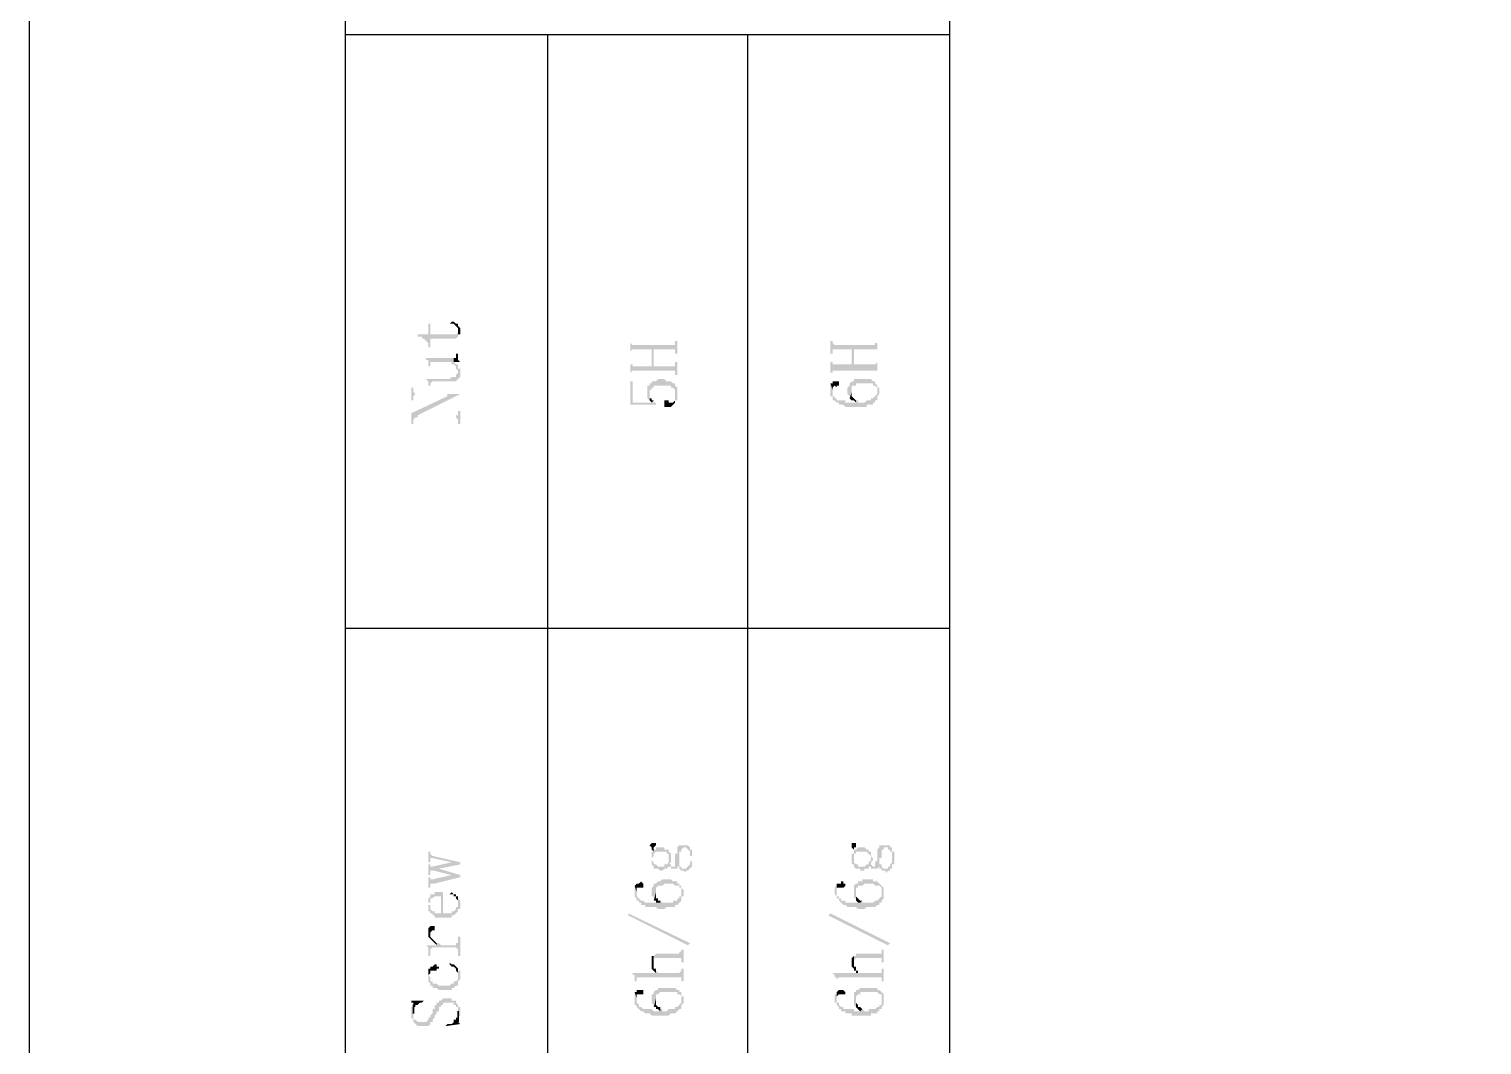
# Model space of a CAD drawing. Header units: millimetres. Extents: x 1448 to 2566, y 1057 to 1416.
# Drawn here: x 2146.13 to 2176.94, y 1282.4 to 1303.94 of the extents above; entities that cross this region are included whole.
import ezdxf

# ---------------------------------------------------------------- set-up
doc = ezdxf.new("R2010")
doc.units = ezdxf.units.MM

msp = doc.modelspace()

# ---------------------------------------------------------------- hatches: boundary and pattern name
at = {"transparency": 33554559}
for points in [[(2154.36896, 1297.46526), (2154.36896, 1297.42012), (2154.45922, 1297.42012), (2154.45922, 1297.37499), (2154.50436, 1297.37499), (2154.54949, 1297.32986), (2154.54949, 1297.32986), (2154.59462, 1297.28473), (2154.59462, 1297.19446), (2154.63975, 1297.19446), (2154.63975, 1297.37499), (2155.18134, 1297.37499), (2155.22647, 1297.42012), (2155.22647, 1297.55552), (2155.22647, 1297.51039), (2155.22647, 1297.51039), (2155.18134, 1297.46526), (2154.63975, 1297.46526), (2154.63975, 1297.69092), (2154.59462, 1297.69092), (2154.59462, 1297.46526)], [(2155.04594, 1297.69092), (2155.13621, 1297.69092), (2155.18134, 1297.64579), (2155.18134, 1297.64579), (2155.22647, 1297.60065), (2155.22647, 1297.42012), (2155.22647, 1297.46526), (2155.2716, 1297.46526), (2155.2716, 1297.55552), (2155.2716, 1297.60065), (2155.22647, 1297.64579), (2155.22647, 1297.69092), (2155.18134, 1297.69092), (2155.13621, 1297.73605), (2155.09107, 1297.73605)], [(2158.88218, 1297.32986), (2158.88218, 1297.05907), (2158.88218, 1297.1042), (2158.88218, 1297.1042), (2158.92731, 1297.14933), (2159.3335, 1297.14933), (2159.3335, 1296.78827), (2159.37863, 1297.14933), (2159.82995, 1297.14933), (2159.82995, 1297.1042), (2159.82995, 1297.05907), (2159.87508, 1297.05907), (2159.87508, 1297.32986), (2159.82995, 1297.32986), (2159.82995, 1297.28473), (2159.82995, 1297.2396), (2158.92731, 1297.2396), (2158.88218, 1297.28473)], [(2163.1246, 1297.32986), (2163.1246, 1297.05907), (2163.16973, 1297.05907), (2163.16973, 1297.14933), (2163.57592, 1297.14933), (2163.57592, 1296.83341), (2163.62105, 1297.14933), (2164.11751, 1297.14933), (2164.11751, 1297.05907), (2164.11751, 1297.32986), (2164.11751, 1297.28473), (2164.07238, 1297.28473), (2164.07238, 1297.2396), (2163.21486, 1297.2396), (2163.16973, 1297.28473), (2163.16973, 1297.32986), (2163.16973, 1297.32986)], [(2155.13621, 1296.9688), (2155.13621, 1296.87854), (2155.2716, 1296.87854), (2155.22647, 1296.92367), (2155.22647, 1296.9688), (2155.22647, 1297.05907), (2155.18134, 1297.05907), (2155.18134, 1297.01393), (2155.18134, 1296.9688), (2155.18134, 1296.9688)], [(2158.88218, 1296.87854), (2158.88218, 1296.60775), (2158.88218, 1296.65288), (2158.88218, 1296.65288), (2158.92731, 1296.69801), (2159.82995, 1296.69801), (2159.82995, 1296.60775), (2159.87508, 1296.60775), (2159.87508, 1296.87854), (2159.82995, 1296.87854), (2159.82995, 1296.83341), (2159.82995, 1296.78827), (2159.37863, 1296.78827), (2159.37863, 1297.14933), (2159.3335, 1296.78827), (2158.92731, 1296.78827), (2158.92731, 1296.83341), (2158.88218, 1296.83341), (2158.88218, 1296.87854)], [(2163.1246, 1296.87854), (2163.1246, 1296.65288), (2163.16973, 1296.65288), (2163.16973, 1296.69801), (2164.11751, 1296.69801), (2164.11751, 1296.65288), (2164.11751, 1296.87854), (2164.11751, 1296.87854), (2164.07238, 1296.83341), (2163.62105, 1296.83341), (2163.62105, 1297.14933), (2163.57592, 1296.83341), (2163.16973, 1296.83341), (2163.16973, 1296.87854), (2163.16973, 1296.87854)], [(2154.54949, 1296.9688), (2154.54949, 1296.92367), (2154.59462, 1296.92367), (2154.59462, 1296.87854), (2154.59462, 1296.78827), (2154.63975, 1296.78827), (2154.63975, 1296.83341), (2154.63975, 1296.87854), (2155.09107, 1296.87854), (2155.09107, 1296.83341), (2155.13621, 1296.83341), (2155.18134, 1296.78827), (2155.18134, 1296.74314), (2155.18134, 1296.74314), (2155.22647, 1296.69801), (2155.22647, 1296.65288), (2155.22647, 1296.83341), (2155.18134, 1296.83341), (2155.13621, 1296.87854), (2155.13621, 1296.9688)], [(2154.54949, 1296.51748), (2154.54949, 1296.51748), (2154.59462, 1296.47235), (2154.59462, 1296.42722), (2154.59462, 1296.38208), (2154.63975, 1296.38208), (2154.63975, 1296.42722), (2154.63975, 1296.42722), (2154.68488, 1296.47235), (2155.18134, 1296.47235), (2155.22647, 1296.51748), (2155.22647, 1296.51748), (2155.2716, 1296.56261), (2155.2716, 1296.65288), (2155.2716, 1296.74314), (2155.22647, 1296.74314), (2155.22647, 1296.78827), (2155.22647, 1296.83341), (2155.22647, 1296.65288), (2155.22647, 1296.65288), (2155.18134, 1296.60775), (2155.18134, 1296.56261), (2155.09107, 1296.56261), (2155.04594, 1296.51748)], [(2158.88218, 1296.47235), (2158.88218, 1295.97589), (2159.42376, 1295.97589), (2159.42376, 1296.02103), (2159.37863, 1296.02103), (2159.37863, 1296.06616), (2159.3335, 1296.02103), (2158.92731, 1296.02103), (2158.92731, 1296.47235)], [(2159.24323, 1296.24669), (2159.24323, 1296.20156), (2159.24323, 1296.11129), (2159.24323, 1296.11129), (2159.28837, 1296.06616), (2159.28837, 1296.24669), (2159.28837, 1296.29182), (2159.3335, 1296.29182), (2159.3335, 1296.33695), (2159.37863, 1296.33695), (2159.37863, 1296.38208), (2159.73969, 1296.38208), (2159.73969, 1296.33695), (2159.78482, 1296.33695), (2159.82995, 1296.29182), (2159.82995, 1296.24669), (2159.82995, 1296.06616), (2159.87508, 1296.06616), (2159.87508, 1296.15642), (2159.87508, 1296.24669), (2159.87508, 1296.33695), (2159.87508, 1296.33695), (2159.82995, 1296.38208), (2159.82995, 1296.42722), (2159.78482, 1296.42722), (2159.73969, 1296.47235), (2159.64942, 1296.47235), (2159.60429, 1296.51748), (2159.46889, 1296.51748), (2159.42376, 1296.47235), (2159.3335, 1296.47235), (2159.3335, 1296.42722), (2159.28837, 1296.42722), (2159.28837, 1296.38208), (2159.24323, 1296.38208), (2159.24323, 1296.29182), (2159.24323, 1296.29182)], [(2163.1246, 1296.42722), (2163.16973, 1296.29182), (2163.16973, 1296.33695), (2163.16973, 1296.33695), (2163.21486, 1296.38208), (2163.21486, 1296.38208), (2163.26, 1296.33695), (2163.26, 1296.38208), (2163.30513, 1296.38208), (2163.30513, 1296.42722), (2163.30513, 1296.47235), (2163.16973, 1296.47235), (2163.16973, 1296.42722)], [(2163.1246, 1296.29182), (2163.1246, 1296.20156), (2163.1246, 1296.15642), (2163.16973, 1296.15642), (2163.16973, 1296.06616), (2163.21486, 1296.06616), (2163.26, 1296.02103), (2163.30513, 1296.02103), (2163.30513, 1295.97589), (2163.39539, 1295.97589), (2163.44053, 1295.93076), (2163.89185, 1295.93076), (2163.89185, 1295.97589), (2164.02724, 1295.97589), (2164.02724, 1296.02103), (2164.07238, 1296.02103), (2164.07238, 1296.06616), (2164.11751, 1296.06616), (2164.11751, 1296.24669), (2164.11751, 1296.20156), (2164.11751, 1296.20156), (2164.07238, 1296.15642), (2164.07238, 1296.15642), (2164.02724, 1296.11129), (2163.98211, 1296.11129), (2163.98211, 1296.06616), (2163.89185, 1296.06616), (2163.84672, 1296.02103), (2163.71132, 1296.02103), (2163.71132, 1296.06616), (2163.66619, 1296.06616), (2163.66619, 1296.02103), (2163.44053, 1296.02103), (2163.44053, 1296.06616), (2163.26, 1296.06616), (2163.26, 1296.11129), (2163.21486, 1296.11129), (2163.21486, 1296.15642), (2163.16973, 1296.15642), (2163.16973, 1296.24669), (2163.16973, 1296.29182), (2163.1246, 1296.42722), (2163.1246, 1296.33695), (2163.1246, 1296.33695)], [(2163.48566, 1296.24669), (2163.48566, 1296.20156), (2163.48566, 1296.20156), (2163.53079, 1296.15642), (2163.53079, 1296.11129), (2163.53079, 1296.11129), (2163.57592, 1296.24669), (2163.57592, 1296.29182), (2163.57592, 1296.38208), (2163.66619, 1296.38208), (2163.66619, 1296.42722), (2164.02724, 1296.42722), (2164.02724, 1296.38208), (2164.07238, 1296.38208), (2164.11751, 1296.33695), (2164.11751, 1296.29182), (2164.11751, 1296.11129), (2164.11751, 1296.15642), (2164.16264, 1296.20156), (2164.16264, 1296.24669), (2164.16264, 1296.33695), (2164.11751, 1296.33695), (2164.11751, 1296.38208), (2164.11751, 1296.38208), (2164.07238, 1296.42722), (2164.07238, 1296.47235), (2164.02724, 1296.47235), (2163.98211, 1296.51748), (2163.62105, 1296.51748), (2163.62105, 1296.47235), (2163.57592, 1296.47235), (2163.53079, 1296.42722), (2163.53079, 1296.38208), (2163.48566, 1296.33695), (2163.48566, 1296.29182)], [(2154.23356, 1296.33695), (2154.23356, 1296.06616), (2154.27869, 1296.06616), (2154.27869, 1296.15642), (2154.27869, 1296.15642), (2154.32383, 1296.20156), (2155.00081, 1296.20156), (2155.00081, 1296.15642), (2155.2716, 1296.20156), (2154.32383, 1296.20156), (2154.27869, 1296.24669), (2154.27869, 1296.33695)], [(2154.23356, 1295.79537), (2154.23356, 1295.56971), (2154.27869, 1295.56971), (2154.27869, 1295.65997), (2154.27869, 1295.65997), (2154.32383, 1295.7051), (2154.36896, 1295.75023), (2155.2716, 1296.20156), (2155.00081, 1296.15642)], [(2159.28837, 1296.06616), (2159.28837, 1296.06616), (2159.3335, 1296.02103), (2159.3335, 1296.02103), (2159.37863, 1296.06616), (2159.3335, 1296.06616), (2159.3335, 1296.11129), (2159.28837, 1296.11129), (2159.28837, 1296.20156), (2159.28837, 1296.20156)], [(2159.60429, 1295.97589), (2159.60429, 1295.93076), (2159.73969, 1295.93076), (2159.78482, 1295.97589), (2159.78482, 1295.97589), (2159.82995, 1296.02103), (2159.82995, 1296.20156), (2159.82995, 1296.15642), (2159.82995, 1296.06616), (2159.82995, 1296.06616), (2159.78482, 1296.02103), (2159.69456, 1296.02103), (2159.69456, 1296.06616), (2159.60429, 1296.06616), (2159.60429, 1296.02103)], [(2163.53079, 1296.11129), (2163.57592, 1296.06616), (2163.62105, 1296.06616), (2163.66619, 1296.02103), (2163.66619, 1296.06616), (2163.66619, 1296.06616), (2163.62105, 1296.11129), (2163.62105, 1296.11129), (2163.57592, 1296.15642), (2163.57592, 1296.24669), (2163.57592, 1296.24669)], [(2154.32383, 1295.7051), (2155.18134, 1295.7051), (2155.22647, 1295.65997), (2155.22647, 1295.56971), (2155.2716, 1295.56971), (2155.2716, 1295.8405), (2155.22647, 1295.8405), (2155.22647, 1295.75023), (2155.18134, 1295.75023), (2155.18134, 1295.7051), (2154.36896, 1295.7051), (2154.36896, 1295.75023)], [(2159.28837, 1286.63354), (2159.28837, 1286.63354), (2159.3335, 1286.5884), (2159.3335, 1286.54327), (2159.37863, 1286.49814), (2159.37863, 1286.5884), (2159.37863, 1286.5884), (2159.42376, 1286.63354), (2159.42376, 1286.67867), (2159.3335, 1286.67867)], [(2159.3335, 1286.22735), (2159.37863, 1286.18221), (2159.37863, 1286.13708), (2159.46889, 1286.13708), (2159.51403, 1286.09195), (2159.55916, 1286.09195), (2159.60429, 1286.13708), (2159.64942, 1286.13708), (2159.69456, 1286.18221), (2159.73969, 1286.18221), (2159.73969, 1286.13708), (2159.87508, 1286.13708), (2159.87508, 1286.18221), (2159.92022, 1286.18221), (2159.92022, 1286.13708), (2159.92022, 1286.13708), (2159.96535, 1286.09195), (2160.01048, 1286.09195), (2160.05561, 1286.04682), (2160.05561, 1286.09195), (2160.10074, 1286.09195), (2160.14588, 1286.13708), (2160.14588, 1286.13708), (2160.19101, 1286.18221), (2160.19101, 1286.22735), (2160.19101, 1286.36274), (2160.19101, 1286.40787), (2160.19101, 1286.49814), (2160.19101, 1286.54327), (2160.19101, 1286.36274), (2160.19101, 1286.31761), (2160.14588, 1286.27248), (2160.14588, 1286.22735), (2160.14588, 1286.22735), (2160.10074, 1286.18221), (2160.10074, 1286.18221), (2160.05561, 1286.13708), (2159.96535, 1286.13708), (2159.96535, 1286.18221), (2159.92022, 1286.18221), (2159.92022, 1286.22735), (2159.92022, 1286.63354), (2159.87508, 1286.5884), (2159.87508, 1286.49814), (2159.87508, 1286.45301), (2159.82995, 1286.45301), (2159.82995, 1286.36274), (2159.82995, 1286.31761), (2159.82995, 1286.22735), (2159.82995, 1286.18221), (2159.73969, 1286.18221), (2159.73969, 1286.22735), (2159.69456, 1286.22735), (2159.69456, 1286.36274), (2159.69456, 1286.31761), (2159.69456, 1286.27248), (2159.69456, 1286.27248), (2159.64942, 1286.22735), (2159.60429, 1286.22735), (2159.60429, 1286.18221), (2159.46889, 1286.18221), (2159.42376, 1286.22735), (2159.37863, 1286.22735), (2159.37863, 1286.27248), (2159.37863, 1286.27248), (2159.3335, 1286.31761), (2159.3335, 1286.36274)], [(2159.3335, 1286.36274), (2159.3335, 1286.31761), (2159.3335, 1286.22735), (2159.3335, 1286.36274), (2159.3335, 1286.36274), (2159.37863, 1286.40787), (2159.37863, 1286.45301), (2159.37863, 1286.45301), (2159.42376, 1286.49814), (2159.64942, 1286.49814), (2159.64942, 1286.45301), (2159.69456, 1286.45301), (2159.69456, 1286.36274), (2159.69456, 1286.22735), (2159.73969, 1286.27248), (2159.73969, 1286.36274), (2159.73969, 1286.45301), (2159.73969, 1286.45301), (2159.69456, 1286.49814), (2159.69456, 1286.54327), (2159.60429, 1286.54327), (2159.60429, 1286.5884), (2159.42376, 1286.5884), (2159.42376, 1286.54327), (2159.37863, 1286.54327), (2159.37863, 1286.5884), (2159.37863, 1286.49814), (2159.3335, 1286.49814), (2159.3335, 1286.45301)], [(2159.92022, 1286.63354), (2159.92022, 1286.22735), (2159.92022, 1286.27248), (2159.92022, 1286.36274), (2159.92022, 1286.40787), (2159.92022, 1286.49814), (2159.96535, 1286.49814), (2159.96535, 1286.54327), (2159.96535, 1286.54327), (2160.01048, 1286.5884), (2160.05561, 1286.5884), (2160.10074, 1286.54327), (2160.10074, 1286.54327), (2160.14588, 1286.49814), (2160.14588, 1286.40787), (2160.19101, 1286.40787), (2160.19101, 1286.36274), (2160.19101, 1286.54327), (2160.14588, 1286.54327), (2160.14588, 1286.5884), (2160.14588, 1286.5884), (2160.10074, 1286.63354)], [(2163.57592, 1286.63354), (2163.57592, 1286.5884), (2163.57592, 1286.5884), (2163.62105, 1286.54327), (2163.62105, 1286.49814), (2163.62105, 1286.5884), (2163.66619, 1286.5884), (2163.66619, 1286.63354), (2163.66619, 1286.67867), (2163.57592, 1286.67867)], [(2163.57592, 1286.36274), (2163.57592, 1286.31761), (2163.57592, 1286.22735), (2163.62105, 1286.22735), (2163.62105, 1286.36274), (2163.62105, 1286.45301), (2163.66619, 1286.45301), (2163.66619, 1286.49814), (2163.89185, 1286.49814), (2163.93698, 1286.45301), (2163.93698, 1286.45301), (2163.98211, 1286.40787), (2163.98211, 1286.36274), (2163.98211, 1286.22735), (2163.98211, 1286.27248), (2163.98211, 1286.27248), (2164.02724, 1286.31761), (2164.02724, 1286.36274), (2164.02724, 1286.36274), (2163.98211, 1286.40787), (2163.98211, 1286.45301), (2163.98211, 1286.49814), (2163.93698, 1286.49814), (2163.93698, 1286.54327), (2163.89185, 1286.54327), (2163.84672, 1286.5884), (2163.71132, 1286.5884), (2163.66619, 1286.54327), (2163.62105, 1286.54327), (2163.62105, 1286.5884), (2163.62105, 1286.49814), (2163.62105, 1286.45301), (2163.57592, 1286.45301)], [(2163.62105, 1286.22735), (2163.62105, 1286.18221), (2163.62105, 1286.18221), (2163.66619, 1286.13708), (2163.75645, 1286.13708), (2163.75645, 1286.09195), (2163.84672, 1286.09195), (2163.84672, 1286.13708), (2163.93698, 1286.13708), (2163.93698, 1286.18221), (2163.98211, 1286.18221), (2163.98211, 1286.13708), (2164.11751, 1286.13708), (2164.16264, 1286.18221), (2164.16264, 1286.13708), (2164.20777, 1286.13708), (2164.20777, 1286.09195), (2164.29804, 1286.09195), (2164.29804, 1286.04682), (2164.34317, 1286.09195), (2164.3883, 1286.09195), (2164.3883, 1286.13708), (2164.43343, 1286.13708), (2164.43343, 1286.18221), (2164.43343, 1286.22735), (2164.47857, 1286.22735), (2164.47857, 1286.36274), (2164.47857, 1286.40787), (2164.47857, 1286.49814), (2164.43343, 1286.49814), (2164.43343, 1286.54327), (2164.43343, 1286.36274), (2164.43343, 1286.27248), (2164.43343, 1286.27248), (2164.3883, 1286.22735), (2164.3883, 1286.18221), (2164.34317, 1286.18221), (2164.34317, 1286.13708), (2164.2529, 1286.13708), (2164.20777, 1286.18221), (2164.20777, 1286.22735), (2164.16264, 1286.22735), (2164.16264, 1286.63354), (2164.16264, 1286.5884), (2164.16264, 1286.5884), (2164.11751, 1286.54327), (2164.11751, 1286.49814), (2164.11751, 1286.45301), (2164.11751, 1286.36274), (2164.11751, 1286.31761), (2164.11751, 1286.31761), (2164.07238, 1286.27248), (2164.07238, 1286.22735), (2164.07238, 1286.18221), (2164.02724, 1286.18221), (2163.98211, 1286.22735), (2163.98211, 1286.36274), (2163.98211, 1286.31761), (2163.98211, 1286.31761), (2163.93698, 1286.27248), (2163.93698, 1286.22735), (2163.89185, 1286.22735), (2163.84672, 1286.18221), (2163.71132, 1286.18221), (2163.71132, 1286.22735), (2163.66619, 1286.22735), (2163.62105, 1286.27248), (2163.62105, 1286.36274)], [(2164.16264, 1286.63354), (2164.16264, 1286.22735), (2164.16264, 1286.27248), (2164.16264, 1286.36274), (2164.20777, 1286.36274), (2164.20777, 1286.40787), (2164.20777, 1286.49814), (2164.20777, 1286.54327), (2164.2529, 1286.54327), (2164.2529, 1286.5884), (2164.34317, 1286.5884), (2164.34317, 1286.54327), (2164.3883, 1286.54327), (2164.3883, 1286.49814), (2164.43343, 1286.49814), (2164.43343, 1286.40787), (2164.43343, 1286.36274), (2164.43343, 1286.54327), (2164.43343, 1286.5884), (2164.3883, 1286.5884), (2164.3883, 1286.63354), (2164.20777, 1286.63354)], [(2154.59462, 1286.49814), (2154.59462, 1286.27248), (2154.63975, 1286.27248), (2154.63975, 1286.31761), (2154.63975, 1286.36274), (2154.68488, 1286.36274), (2155.09107, 1286.27248), (2155.09107, 1286.27248), (2155.2716, 1286.22735), (2155.2716, 1286.27248), (2154.68488, 1286.40787), (2154.68488, 1286.40787), (2154.63975, 1286.45301), (2154.63975, 1286.49814)], [(2154.59462, 1286.22735), (2154.59462, 1286.00168), (2154.63975, 1286.00168), (2154.63975, 1286.04682), (2154.63975, 1286.09195), (2154.73002, 1286.09195), (2154.82028, 1286.13708), (2155.2716, 1286.22735), (2155.09107, 1286.27248), (2154.68488, 1286.18221), (2154.63975, 1286.18221), (2154.63975, 1286.22735), (2154.63975, 1286.22735)], [(2154.59462, 1285.95655), (2154.59462, 1285.73089), (2154.63975, 1285.73089), (2154.63975, 1285.77602), (2154.63975, 1285.82116), (2154.73002, 1285.82116), (2155.2716, 1285.95655), (2155.09107, 1286.00168), (2154.68488, 1285.91142), (2154.63975, 1285.91142), (2154.63975, 1285.95655), (2154.63975, 1285.95655)], [(2154.73002, 1286.09195), (2155.09107, 1286.00168), (2155.09107, 1286.00168), (2155.2716, 1285.95655), (2155.2716, 1286.00168), (2154.82028, 1286.13708)], [(2159.3335, 1285.64063), (2159.3335, 1285.55036), (2159.37863, 1285.55036), (2159.37863, 1285.50523), (2159.37863, 1285.4601), (2159.42376, 1285.64063), (2159.42376, 1285.73089), (2159.42376, 1285.73089), (2159.46889, 1285.77602), (2159.55916, 1285.77602), (2159.60429, 1285.82116), (2159.78482, 1285.82116), (2159.82995, 1285.77602), (2159.92022, 1285.77602), (2159.92022, 1285.73089), (2159.96535, 1285.73089), (2159.96535, 1285.64063), (2159.96535, 1285.4601), (2159.96535, 1285.55036), (2160.01048, 1285.55036), (2160.01048, 1285.64063), (2160.01048, 1285.68576), (2160.01048, 1285.68576), (2159.96535, 1285.73089), (2159.96535, 1285.77602), (2159.92022, 1285.77602), (2159.92022, 1285.82116), (2159.87508, 1285.82116), (2159.87508, 1285.86629), (2159.78482, 1285.86629), (2159.73969, 1285.91142), (2159.55916, 1285.91142), (2159.51403, 1285.86629), (2159.46889, 1285.86629), (2159.42376, 1285.82116), (2159.37863, 1285.82116), (2159.37863, 1285.77602), (2159.37863, 1285.77602), (2159.3335, 1285.73089), (2159.3335, 1285.68576), (2159.3335, 1285.68576)], [(2163.62105, 1285.64063), (2163.62105, 1285.55036), (2163.62105, 1285.50523), (2163.66619, 1285.50523), (2163.66619, 1285.4601), (2163.66619, 1285.64063), (2163.66619, 1285.73089), (2163.71132, 1285.73089), (2163.71132, 1285.77602), (2163.80158, 1285.77602), (2163.84672, 1285.82116), (2164.02724, 1285.82116), (2164.07238, 1285.77602), (2164.16264, 1285.77602), (2164.20777, 1285.73089), (2164.20777, 1285.64063), (2164.20777, 1285.4601), (2164.2529, 1285.50523), (2164.2529, 1285.55036), (2164.2529, 1285.64063), (2164.2529, 1285.68576), (2164.2529, 1285.73089), (2164.2529, 1285.73089), (2164.20777, 1285.77602), (2164.20777, 1285.77602), (2164.16264, 1285.82116), (2164.16264, 1285.82116), (2164.11751, 1285.86629), (2164.02724, 1285.86629), (2164.02724, 1285.91142), (2163.80158, 1285.91142), (2163.80158, 1285.86629), (2163.71132, 1285.86629), (2163.71132, 1285.82116), (2163.66619, 1285.82116), (2163.62105, 1285.77602), (2163.62105, 1285.68576), (2163.62105, 1285.68576)], [(2154.59462, 1285.50523), (2154.59462, 1285.36983), (2154.59462, 1285.41497), (2154.63975, 1285.41497), (2154.63975, 1285.4601), (2154.63975, 1285.50523), (2154.68488, 1285.50523), (2154.73002, 1285.55036), (2154.86541, 1285.55036), (2154.86541, 1285.18931), (2154.91054, 1285.09904), (2155.09107, 1285.09904), (2155.09107, 1285.14417), (2155.13621, 1285.14417), (2155.18134, 1285.18931), (2155.18134, 1285.18931), (2155.22647, 1285.23444), (2155.22647, 1285.27957), (2155.2716, 1285.27957), (2155.2716, 1285.36983), (2155.2716, 1285.41497), (2155.2716, 1285.4601), (2155.22647, 1285.50523), (2155.22647, 1285.55036), (2155.22647, 1285.41497), (2155.22647, 1285.3247), (2155.18134, 1285.3247), (2155.18134, 1285.27957), (2155.18134, 1285.27957), (2155.13621, 1285.23444), (2155.09107, 1285.23444), (2155.09107, 1285.18931), (2154.91054, 1285.18931), (2154.91054, 1285.64063), (2154.73002, 1285.64063), (2154.73002, 1285.5955), (2154.63975, 1285.5955), (2154.63975, 1285.55036), (2154.63975, 1285.55036)], [(2155.04594, 1285.5955), (2155.13621, 1285.5955), (2155.13621, 1285.55036), (2155.18134, 1285.55036), (2155.18134, 1285.50523), (2155.18134, 1285.50523), (2155.22647, 1285.4601), (2155.22647, 1285.41497), (2155.22647, 1285.55036), (2155.18134, 1285.55036), (2155.18134, 1285.5955), (2155.13621, 1285.5955), (2155.09107, 1285.64063), (2155.09107, 1285.64063)], [(2158.97244, 1285.77602), (2159.01757, 1285.64063), (2159.01757, 1285.68576), (2159.01757, 1285.73089), (2159.15297, 1285.73089), (2159.15297, 1285.77602), (2159.15297, 1285.82116), (2159.15297, 1285.82116), (2159.10784, 1285.86629), (2159.10784, 1285.86629), (2159.0627, 1285.82116), (2159.01757, 1285.82116)], [(2158.97244, 1285.68576), (2158.97244, 1285.5955), (2158.97244, 1285.55036), (2158.97244, 1285.55036), (2159.01757, 1285.50523), (2159.01757, 1285.4601), (2159.0627, 1285.4601), (2159.0627, 1285.41497), (2159.10784, 1285.41497), (2159.10784, 1285.36983), (2159.1981, 1285.36983), (2159.1981, 1285.3247), (2159.42376, 1285.3247), (2159.46889, 1285.27957), (2159.60429, 1285.27957), (2159.64942, 1285.3247), (2159.82995, 1285.3247), (2159.82995, 1285.36983), (2159.87508, 1285.36983), (2159.92022, 1285.41497), (2159.92022, 1285.41497), (2159.96535, 1285.4601), (2159.96535, 1285.64063), (2159.96535, 1285.5955), (2159.96535, 1285.55036), (2159.92022, 1285.55036), (2159.92022, 1285.50523), (2159.87508, 1285.50523), (2159.87508, 1285.4601), (2159.78482, 1285.4601), (2159.78482, 1285.41497), (2159.55916, 1285.41497), (2159.51403, 1285.4601), (2159.51403, 1285.41497), (2159.1981, 1285.41497), (2159.15297, 1285.4601), (2159.10784, 1285.4601), (2159.0627, 1285.50523), (2159.0627, 1285.50523), (2159.01757, 1285.55036), (2159.01757, 1285.64063), (2159.01757, 1285.64063), (2158.97244, 1285.77602)], [(2159.37863, 1285.4601), (2159.42376, 1285.4601), (2159.42376, 1285.41497), (2159.51403, 1285.41497), (2159.51403, 1285.4601), (2159.46889, 1285.4601), (2159.46889, 1285.50523), (2159.42376, 1285.50523), (2159.42376, 1285.5955), (2159.42376, 1285.64063)], [(2163.21486, 1285.68576), (2163.21486, 1285.5955), (2163.21486, 1285.5955), (2163.26, 1285.55036), (2163.26, 1285.50523), (2163.30513, 1285.50523), (2163.30513, 1285.4601), (2163.30513, 1285.4601), (2163.35026, 1285.41497), (2163.35026, 1285.41497), (2163.39539, 1285.36983), (2163.44053, 1285.36983), (2163.48566, 1285.3247), (2163.66619, 1285.3247), (2163.71132, 1285.27957), (2163.84672, 1285.27957), (2163.89185, 1285.3247), (2164.07238, 1285.3247), (2164.11751, 1285.36983), (2164.16264, 1285.36983), (2164.16264, 1285.41497), (2164.20777, 1285.41497), (2164.20777, 1285.4601), (2164.20777, 1285.64063), (2164.20777, 1285.5955), (2164.20777, 1285.55036), (2164.20777, 1285.55036), (2164.16264, 1285.50523), (2164.16264, 1285.50523), (2164.11751, 1285.4601), (2164.07238, 1285.4601), (2164.02724, 1285.41497), (2163.80158, 1285.41497), (2163.80158, 1285.4601), (2163.75645, 1285.41497), (2163.44053, 1285.41497), (2163.44053, 1285.4601), (2163.35026, 1285.4601), (2163.35026, 1285.50523), (2163.30513, 1285.50523), (2163.30513, 1285.55036), (2163.26, 1285.55036), (2163.26, 1285.64063), (2163.26, 1285.77602), (2163.26, 1285.77602), (2163.21486, 1285.73089)], [(2163.26, 1285.77602), (2163.26, 1285.64063), (2163.26, 1285.68576), (2163.26, 1285.73089), (2163.39539, 1285.73089), (2163.44053, 1285.77602), (2163.44053, 1285.82116), (2163.39539, 1285.82116), (2163.39539, 1285.86629), (2163.35026, 1285.86629), (2163.35026, 1285.82116), (2163.26, 1285.82116)], [(2163.66619, 1285.4601), (2163.66619, 1285.4601), (2163.71132, 1285.41497), (2163.75645, 1285.41497), (2163.80158, 1285.4601), (2163.75645, 1285.4601), (2163.71132, 1285.50523), (2163.71132, 1285.50523), (2163.66619, 1285.55036), (2163.66619, 1285.5955), (2163.66619, 1285.64063)], [(2154.59462, 1285.36983), (2154.59462, 1285.27957), (2154.59462, 1285.23444), (2154.63975, 1285.23444), (2154.63975, 1285.18931), (2154.68488, 1285.18931), (2154.68488, 1285.14417), (2154.73002, 1285.14417), (2154.73002, 1285.09904), (2154.91054, 1285.09904), (2154.86541, 1285.18931), (2154.73002, 1285.18931), (2154.73002, 1285.23444), (2154.68488, 1285.23444), (2154.63975, 1285.27957), (2154.63975, 1285.36983), (2154.59462, 1285.36983), (2154.59462, 1285.50523), (2154.59462, 1285.4601), (2154.59462, 1285.41497)], [(2160.14588, 1284.55746), (2160.10074, 1284.51232), (2158.83704, 1285.14417), (2158.83704, 1285.18931)], [(2164.3883, 1284.55746), (2164.34317, 1284.51232), (2163.07947, 1285.14417), (2163.1246, 1285.18931)], [(2154.54949, 1284.51232), (2154.54949, 1284.51232), (2154.59462, 1284.46719), (2154.59462, 1284.42206), (2154.59462, 1284.33179), (2154.59462, 1284.28666), (2154.63975, 1284.28666), (2154.63975, 1284.42206), (2154.63975, 1284.42206), (2154.68488, 1284.46719), (2155.18134, 1284.46719), (2155.22647, 1284.42206), (2155.22647, 1284.28666), (2155.2716, 1284.28666), (2155.2716, 1284.69285), (2155.22647, 1284.69285), (2155.22647, 1284.55746), (2155.18134, 1284.55746), (2155.18134, 1284.51232), (2154.86541, 1284.51232), (2154.82028, 1284.55746), (2154.77515, 1284.55746), (2154.77515, 1284.51232)], [(2154.59462, 1284.78312), (2154.59462, 1284.73798), (2154.59462, 1284.69285), (2154.63975, 1284.64772), (2154.63975, 1284.78312), (2154.63975, 1284.78312), (2154.68488, 1284.82825), (2154.73002, 1284.82825), (2154.73002, 1284.87338), (2154.73002, 1284.91851), (2154.63975, 1284.91851), (2154.59462, 1284.87338), (2154.59462, 1284.82825)], [(2154.63975, 1284.64772), (2154.63975, 1284.64772), (2154.68488, 1284.60259), (2154.68488, 1284.60259), (2154.73002, 1284.55746), (2154.73002, 1284.55746), (2154.77515, 1284.51232), (2154.77515, 1284.55746), (2154.77515, 1284.55746), (2154.73002, 1284.60259), (2154.73002, 1284.60259), (2154.68488, 1284.64772), (2154.68488, 1284.64772), (2154.63975, 1284.69285), (2154.63975, 1284.73798), (2154.63975, 1284.78312)], [(2159.37863, 1284.28666), (2159.37863, 1284.15127), (2159.37863, 1284.1964), (2159.37863, 1284.24153), (2159.96535, 1284.24153), (2159.96535, 1284.15127), (2160.01048, 1284.15127), (2160.01048, 1284.42206), (2159.96535, 1284.42206), (2159.96535, 1284.37693), (2159.92022, 1284.37693), (2159.92022, 1284.33179), (2159.42376, 1284.33179)], [(2163.62105, 1284.28666), (2163.62105, 1284.15127), (2163.62105, 1284.1964), (2163.62105, 1284.1964), (2163.66619, 1284.24153), (2164.20777, 1284.24153), (2164.20777, 1284.15127), (2164.2529, 1284.15127), (2164.2529, 1284.42206), (2164.20777, 1284.42206), (2164.20777, 1284.37693), (2164.20777, 1284.33179), (2163.66619, 1284.33179), (2163.66619, 1284.28666)], [(2154.59462, 1283.88047), (2154.59462, 1283.79021), (2154.59462, 1283.74508), (2154.59462, 1283.88047), (2154.59462, 1283.88047), (2154.63975, 1283.9256), (2154.63975, 1283.97074), (2154.77515, 1283.97074), (2154.77515, 1284.01587), (2154.82028, 1284.01587), (2154.82028, 1284.061), (2154.77515, 1284.061), (2154.77515, 1284.10613), (2154.73002, 1284.10613), (2154.68488, 1284.061), (2154.63975, 1284.061), (2154.63975, 1284.01587), (2154.59462, 1284.01587), (2154.59462, 1283.9256), (2154.59462, 1283.9256)], [(2155.04594, 1284.10613), (2155.04594, 1284.10613), (2155.09107, 1284.061), (2155.13621, 1284.061), (2155.18134, 1284.01587), (2155.18134, 1283.97074), (2155.22647, 1283.9256), (2155.22647, 1283.88047), (2155.22647, 1284.01587), (2155.18134, 1284.061), (2155.18134, 1284.061), (2155.13621, 1284.10613), (2155.09107, 1284.10613), (2155.04594, 1284.15127)], [(2159.3335, 1284.15127), (2159.3335, 1284.10613), (2159.3335, 1284.01587), (2159.3335, 1284.01587), (2159.37863, 1283.97074), (2159.37863, 1283.97074), (2159.42376, 1283.9256), (2159.42376, 1283.97074), (2159.42376, 1284.01587), (2159.37863, 1284.01587), (2159.37863, 1284.061), (2159.37863, 1284.28666), (2159.3335, 1284.28666), (2159.3335, 1284.24153), (2159.3335, 1284.1964)], [(2163.57592, 1284.15127), (2163.57592, 1284.10613), (2163.57592, 1284.061), (2163.62105, 1284.01587), (2163.62105, 1283.97074), (2163.66619, 1283.97074), (2163.66619, 1283.9256), (2163.71132, 1283.9256), (2163.71132, 1283.97074), (2163.66619, 1283.97074), (2163.66619, 1284.01587), (2163.66619, 1284.061), (2163.62105, 1284.061), (2163.62105, 1284.28666), (2163.62105, 1284.28666), (2163.57592, 1284.24153), (2163.57592, 1284.1964)], [(2154.59462, 1283.74508), (2154.63975, 1283.69994), (2154.63975, 1283.65481), (2154.68488, 1283.65481), (2154.68488, 1283.60968), (2154.77515, 1283.60968), (2154.82028, 1283.56455), (2155.09107, 1283.56455), (2155.09107, 1283.60968), (2155.13621, 1283.60968), (2155.18134, 1283.65481), (2155.22647, 1283.65481), (2155.22647, 1283.69994), (2155.22647, 1283.74508), (2155.2716, 1283.79021), (2155.2716, 1283.88047), (2155.2716, 1283.97074), (2155.22647, 1283.97074), (2155.22647, 1284.01587), (2155.22647, 1283.88047), (2155.22647, 1283.83534), (2155.22647, 1283.79021), (2155.18134, 1283.74508), (2155.13621, 1283.74508), (2155.13621, 1283.69994), (2155.09107, 1283.69994), (2155.04594, 1283.65481), (2154.82028, 1283.65481), (2154.77515, 1283.69994), (2154.68488, 1283.69994), (2154.68488, 1283.74508), (2154.63975, 1283.74508), (2154.63975, 1283.79021), (2154.63975, 1283.83534), (2154.59462, 1283.88047)], [(2158.92731, 1283.9256), (2158.92731, 1283.88047), (2158.97244, 1283.88047), (2158.97244, 1283.83534), (2158.97244, 1283.74508), (2159.01757, 1283.74508), (2159.01757, 1283.79021), (2159.01757, 1283.83534), (2159.96535, 1283.83534), (2159.96535, 1283.74508), (2160.01048, 1283.74508), (2160.01048, 1284.01587), (2159.96535, 1284.01587), (2159.96535, 1283.97074), (2159.96535, 1283.97074), (2159.92022, 1283.9256), (2159.46889, 1283.9256), (2159.42376, 1283.97074), (2159.42376, 1283.9256)], [(2163.16973, 1283.9256), (2163.16973, 1283.9256), (2163.21486, 1283.88047), (2163.21486, 1283.83534), (2163.26, 1283.83534), (2163.26, 1283.74508), (2163.26, 1283.79021), (2163.26, 1283.79021), (2163.30513, 1283.83534), (2164.20777, 1283.83534), (2164.20777, 1283.74508), (2164.2529, 1283.74508), (2164.2529, 1284.01587), (2164.20777, 1284.01587), (2164.20777, 1283.97074), (2164.20777, 1283.9256), (2163.71132, 1283.9256), (2163.71132, 1283.97074), (2163.71132, 1283.9256)], [(2158.97244, 1283.51942), (2159.01757, 1283.38402), (2159.01757, 1283.42915), (2159.01757, 1283.47428), (2159.15297, 1283.47428), (2159.15297, 1283.51942), (2159.15297, 1283.56455), (2159.01757, 1283.56455), (2159.01757, 1283.51942)], [(2158.97244, 1283.38402), (2158.97244, 1283.29375), (2158.97244, 1283.24862), (2159.01757, 1283.24862), (2159.01757, 1283.20349), (2159.01757, 1283.20349), (2159.0627, 1283.15836), (2159.0627, 1283.15836), (2159.10784, 1283.11323), (2159.15297, 1283.11323), (2159.1981, 1283.06809), (2159.28837, 1283.06809), (2159.3335, 1283.02296), (2159.69456, 1283.02296), (2159.73969, 1283.06809), (2159.82995, 1283.06809), (2159.87508, 1283.11323), (2159.87508, 1283.11323), (2159.92022, 1283.15836), (2159.96535, 1283.15836), (2159.96535, 1283.33889), (2159.96535, 1283.29375), (2159.96535, 1283.29375), (2159.92022, 1283.24862), (2159.92022, 1283.24862), (2159.87508, 1283.20349), (2159.82995, 1283.20349), (2159.82995, 1283.15836), (2159.69456, 1283.15836), (2159.64942, 1283.11323), (2159.55916, 1283.11323), (2159.55916, 1283.15836), (2159.51403, 1283.15836), (2159.51403, 1283.11323), (2159.37863, 1283.11323), (2159.3335, 1283.15836), (2159.15297, 1283.15836), (2159.10784, 1283.20349), (2159.0627, 1283.20349), (2159.0627, 1283.24862), (2159.01757, 1283.29375), (2159.01757, 1283.33889), (2159.01757, 1283.38402), (2158.97244, 1283.51942), (2158.97244, 1283.47428), (2158.97244, 1283.42915)], [(2159.3335, 1283.38402), (2159.3335, 1283.29375), (2159.3335, 1283.29375), (2159.37863, 1283.24862), (2159.37863, 1283.20349), (2159.37863, 1283.20349), (2159.42376, 1283.38402), (2159.42376, 1283.42915), (2159.42376, 1283.47428), (2159.46889, 1283.47428), (2159.51403, 1283.51942), (2159.87508, 1283.51942), (2159.87508, 1283.47428), (2159.92022, 1283.47428), (2159.96535, 1283.42915), (2159.96535, 1283.20349), (2159.96535, 1283.24862), (2159.96535, 1283.24862), (2160.01048, 1283.29375), (2160.01048, 1283.38402), (2160.01048, 1283.42915), (2159.96535, 1283.42915), (2159.96535, 1283.51942), (2159.92022, 1283.51942), (2159.92022, 1283.56455), (2159.87508, 1283.56455), (2159.82995, 1283.60968), (2159.46889, 1283.60968), (2159.46889, 1283.56455), (2159.42376, 1283.56455), (2159.37863, 1283.51942), (2159.37863, 1283.47428), (2159.3335, 1283.47428)], [(2163.21486, 1283.38402), (2163.21486, 1283.29375), (2163.26, 1283.29375), (2163.26, 1283.24862), (2163.26, 1283.24862), (2163.30513, 1283.20349), (2163.30513, 1283.15836), (2163.35026, 1283.15836), (2163.35026, 1283.11323), (2163.44053, 1283.11323), (2163.44053, 1283.06809), (2163.57592, 1283.06809), (2163.57592, 1283.02296), (2163.98211, 1283.02296), (2163.98211, 1283.06809), (2164.11751, 1283.06809), (2164.11751, 1283.11323), (2164.16264, 1283.11323), (2164.16264, 1283.15836), (2164.20777, 1283.15836), (2164.20777, 1283.33889), (2164.20777, 1283.29375), (2164.20777, 1283.24862), (2164.16264, 1283.24862), (2164.16264, 1283.20349), (2164.11751, 1283.20349), (2164.07238, 1283.15836), (2163.93698, 1283.15836), (2163.93698, 1283.11323), (2163.84672, 1283.11323), (2163.80158, 1283.15836), (2163.80158, 1283.15836), (2163.75645, 1283.11323), (2163.62105, 1283.11323), (2163.62105, 1283.15836), (2163.39539, 1283.15836), (2163.39539, 1283.20349), (2163.35026, 1283.20349), (2163.30513, 1283.24862), (2163.30513, 1283.29375), (2163.26, 1283.29375), (2163.26, 1283.33889), (2163.26, 1283.51942), (2163.26, 1283.47428), (2163.21486, 1283.47428), (2163.21486, 1283.42915)], [(2163.26, 1283.51942), (2163.26, 1283.38402), (2163.26, 1283.42915), (2163.26, 1283.42915), (2163.30513, 1283.47428), (2163.44053, 1283.47428), (2163.44053, 1283.51942), (2163.44053, 1283.51942), (2163.39539, 1283.56455), (2163.30513, 1283.56455)], [(2163.62105, 1283.38402), (2163.62105, 1283.29375), (2163.62105, 1283.24862), (2163.62105, 1283.24862), (2163.66619, 1283.20349), (2163.66619, 1283.38402), (2163.66619, 1283.42915), (2163.66619, 1283.42915), (2163.71132, 1283.47428), (2163.75645, 1283.47428), (2163.75645, 1283.51942), (2164.11751, 1283.51942), (2164.16264, 1283.47428), (2164.20777, 1283.47428), (2164.20777, 1283.42915), (2164.20777, 1283.20349), (2164.2529, 1283.24862), (2164.2529, 1283.29375), (2164.2529, 1283.38402), (2164.2529, 1283.42915), (2164.2529, 1283.47428), (2164.20777, 1283.51942), (2164.20777, 1283.51942), (2164.16264, 1283.56455), (2164.11751, 1283.56455), (2164.11751, 1283.60968), (2163.75645, 1283.60968), (2163.71132, 1283.56455), (2163.66619, 1283.56455), (2163.66619, 1283.51942), (2163.62105, 1283.51942), (2163.62105, 1283.47428)], [(2154.23356, 1283.06809), (2154.23356, 1282.97783), (2154.23356, 1282.97783), (2154.27869, 1282.9327), (2154.27869, 1282.88756), (2154.27869, 1282.88756), (2154.32383, 1282.84243), (2154.32383, 1282.84243), (2154.36896, 1282.7973), (2154.59462, 1282.7973), (2154.63975, 1282.84243), (2154.63975, 1282.88756), (2154.68488, 1282.88756), (2154.68488, 1282.9327), (2154.68488, 1282.9327), (2154.73002, 1282.97783), (2154.73002, 1283.02296), (2154.77515, 1283.06809), (2154.77515, 1283.11323), (2154.82028, 1283.11323), (2154.82028, 1283.20349), (2154.86541, 1283.20349), (2154.86541, 1283.24862), (2154.91054, 1283.24862), (2154.91054, 1283.29375), (2155.13621, 1283.29375), (2155.13621, 1283.24862), (2155.18134, 1283.24862), (2155.18134, 1283.20349), (2155.22647, 1283.20349), (2155.22647, 1283.11323), (2155.22647, 1282.9327), (2155.22647, 1282.97783), (2155.2716, 1283.02296), (2155.2716, 1283.11323), (2155.2716, 1283.20349), (2155.22647, 1283.20349), (2155.22647, 1283.24862), (2155.22647, 1283.24862), (2155.18134, 1283.29375), (2155.18134, 1283.33889), (2155.09107, 1283.33889), (2155.09107, 1283.38402), (2154.91054, 1283.38402), (2154.86541, 1283.33889), (2154.82028, 1283.33889), (2154.82028, 1283.29375), (2154.77515, 1283.29375), (2154.77515, 1283.24862), (2154.73002, 1283.24862), (2154.73002, 1283.15836), (2154.68488, 1283.15836), (2154.68488, 1283.06809), (2154.63975, 1283.02296), (2154.63975, 1282.97783), (2154.59462, 1282.97783), (2154.59462, 1282.9327), (2154.59462, 1282.9327), (2154.54949, 1282.88756), (2154.36896, 1282.88756), (2154.32383, 1282.9327), (2154.27869, 1282.9327), (2154.27869, 1283.02296), (2154.27869, 1283.20349), (2154.23356, 1283.20349), (2154.23356, 1283.11323), (2154.23356, 1283.11323)], [(2154.23356, 1283.33889), (2154.23356, 1283.29375), (2154.27869, 1283.29375), (2154.27869, 1283.11323), (2154.27869, 1283.20349), (2154.32383, 1283.20349), (2154.32383, 1283.24862), (2154.36896, 1283.24862), (2154.41409, 1283.29375), (2154.45922, 1283.29375), (2154.50436, 1283.33889), (2154.45922, 1283.33889)], [(2159.37863, 1283.20349), (2159.42376, 1283.20349), (2159.42376, 1283.15836), (2159.46889, 1283.15836), (2159.51403, 1283.11323), (2159.51403, 1283.20349), (2159.46889, 1283.20349), (2159.42376, 1283.24862), (2159.42376, 1283.29375), (2159.42376, 1283.38402)], [(2163.66619, 1283.20349), (2163.66619, 1283.20349), (2163.71132, 1283.15836), (2163.71132, 1283.15836), (2163.75645, 1283.11323), (2163.80158, 1283.15836), (2163.75645, 1283.20349), (2163.71132, 1283.20349), (2163.71132, 1283.24862), (2163.71132, 1283.24862), (2163.66619, 1283.29375), (2163.66619, 1283.38402)], [(2154.95568, 1282.7973), (2154.95568, 1282.7973), (2155.2716, 1282.84243), (2155.2716, 1282.84243), (2155.22647, 1282.88756), (2155.22647, 1283.02296), (2155.22647, 1282.97783), (2155.18134, 1282.97783), (2155.18134, 1282.9327), (2155.13621, 1282.9327), (2155.13621, 1282.88756), (2155.13621, 1282.88756), (2155.09107, 1282.84243), (2155.00081, 1282.84243)]]:
    msp.add_hatch(color=256, dxfattribs=at).paths.add_polyline_path(points)

# ---------------------------------------------------------------- linework, layer by layer
msp.add_line((2152.83439, 1409.56132), (2152.83439, 1122.82038))
for points in [[(2566.12792, 1118.56132), (2566.12792, 1415.56132), (2146.12793, 1415.56132), (2146.12793, 1118.56132)], [(2154.27869, 1283.20349), (2154.27869, 1283.06809), (2154.27869, 1283.11323), (2154.27869, 1283.24862), (2154.27869, 1283.24862)], [(2155.22647, 1283.02296), (2155.22647, 1282.88756), (2155.22647, 1282.9327), (2155.22647, 1283.11323), (2155.22647, 1283.06809)]]:
    msp.add_lwpolyline(points, close=True)
for points in [[(2165.652, 1409.56132), (2165.652, 1122.82038)], [(2152.83447, 1303.82889), (2165.652, 1303.82889)], [(2157.12202, 1303.82889), (2157.12202, 1266.14353)], [(2161.36445, 1303.82889), (2161.36445, 1266.14353)], [(2152.83447, 1291.23702), (2165.652, 1291.23702)]]:
    msp.add_lwpolyline(points)

doc.saveas('drawing.dxf')
